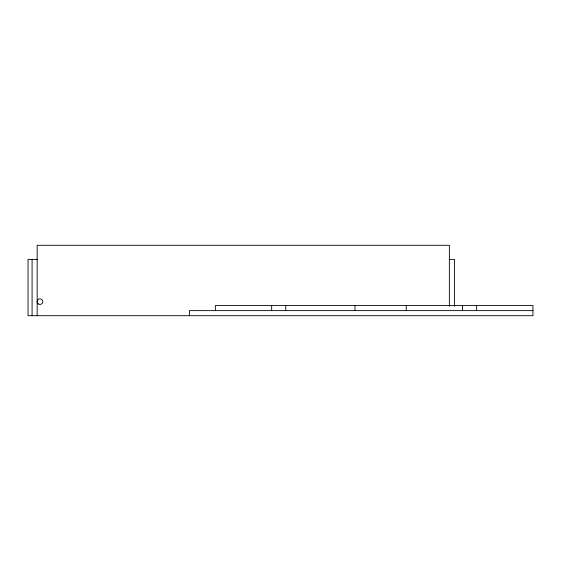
<?xml version="1.0" encoding="UTF-8"?>
<svg xmlns="http://www.w3.org/2000/svg" width="561" height="561" viewBox="0 0 561 561"><rect width="100%" height="100%" fill="white"/><g stroke="black" fill="none" stroke-linecap="round" stroke-linejoin="round"><path stroke-width="0.84" d="M37.685 259.385L28.05 259.385L28.05 315.696L532.95 315.696L532.95 305.556L215.347 305.556L215.347 310.626M449.361 259.385L454.431 259.385L454.431 306.166M532.95 310.626L189.443 310.626L189.443 315.696M476.64 305.556L476.64 310.626M462.559 305.556L462.559 310.626M449.361 306.166L449.361 245.304L37.159 245.304L37.159 315.696M406.248 305.556L406.248 310.626M355.001 305.556L355.001 310.626M285.738 305.556L285.738 310.626M271.664 305.556L271.664 310.626M32.089 259.385L32.089 315.696M38.562 304.055A2.819 2.819 0 0 0 42.79 301.615A2.819 2.819 0 0 0 38.562 299.181A2.819 2.819 0 0 0 38.562 304.055"/></g></svg>
